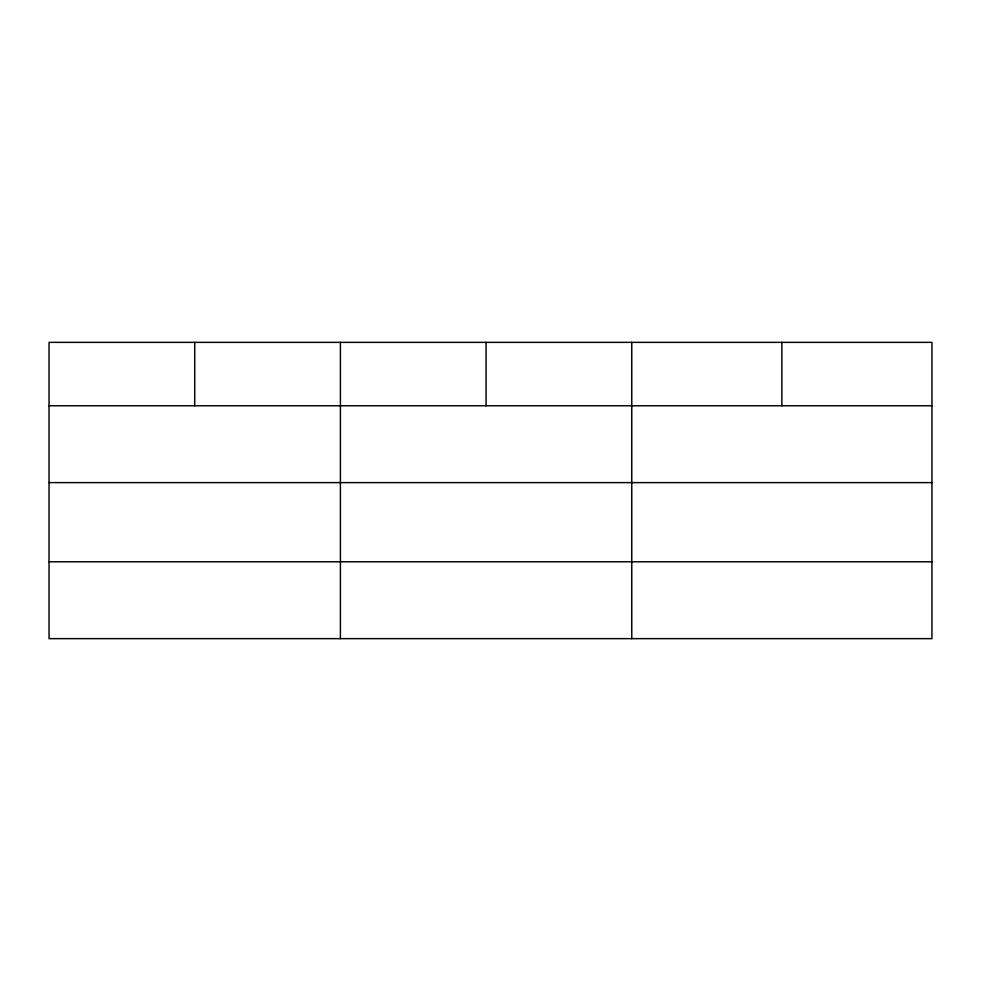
<?xml version="1.0" encoding="UTF-8"?>
<svg xmlns="http://www.w3.org/2000/svg" width="981" height="981" viewBox="0 0 981 981"><rect width="100%" height="100%" fill="white"/><g stroke="black" fill="none" stroke-linecap="round" stroke-linejoin="round"><path stroke-width="1.47" d="M931.95 482.615L931.95 342.357L49.05 342.357L49.05 638.643L931.95 638.643L931.95 482.615L49.05 482.615M49.05 405.766L931.95 405.766M49.05 561.794L931.95 561.794M781.857 342.357L781.857 405.766M631.764 342.357L631.764 638.643M486.086 342.357L486.086 405.766M340.407 342.357L340.407 638.643M194.729 342.357L194.729 405.766"/></g></svg>
